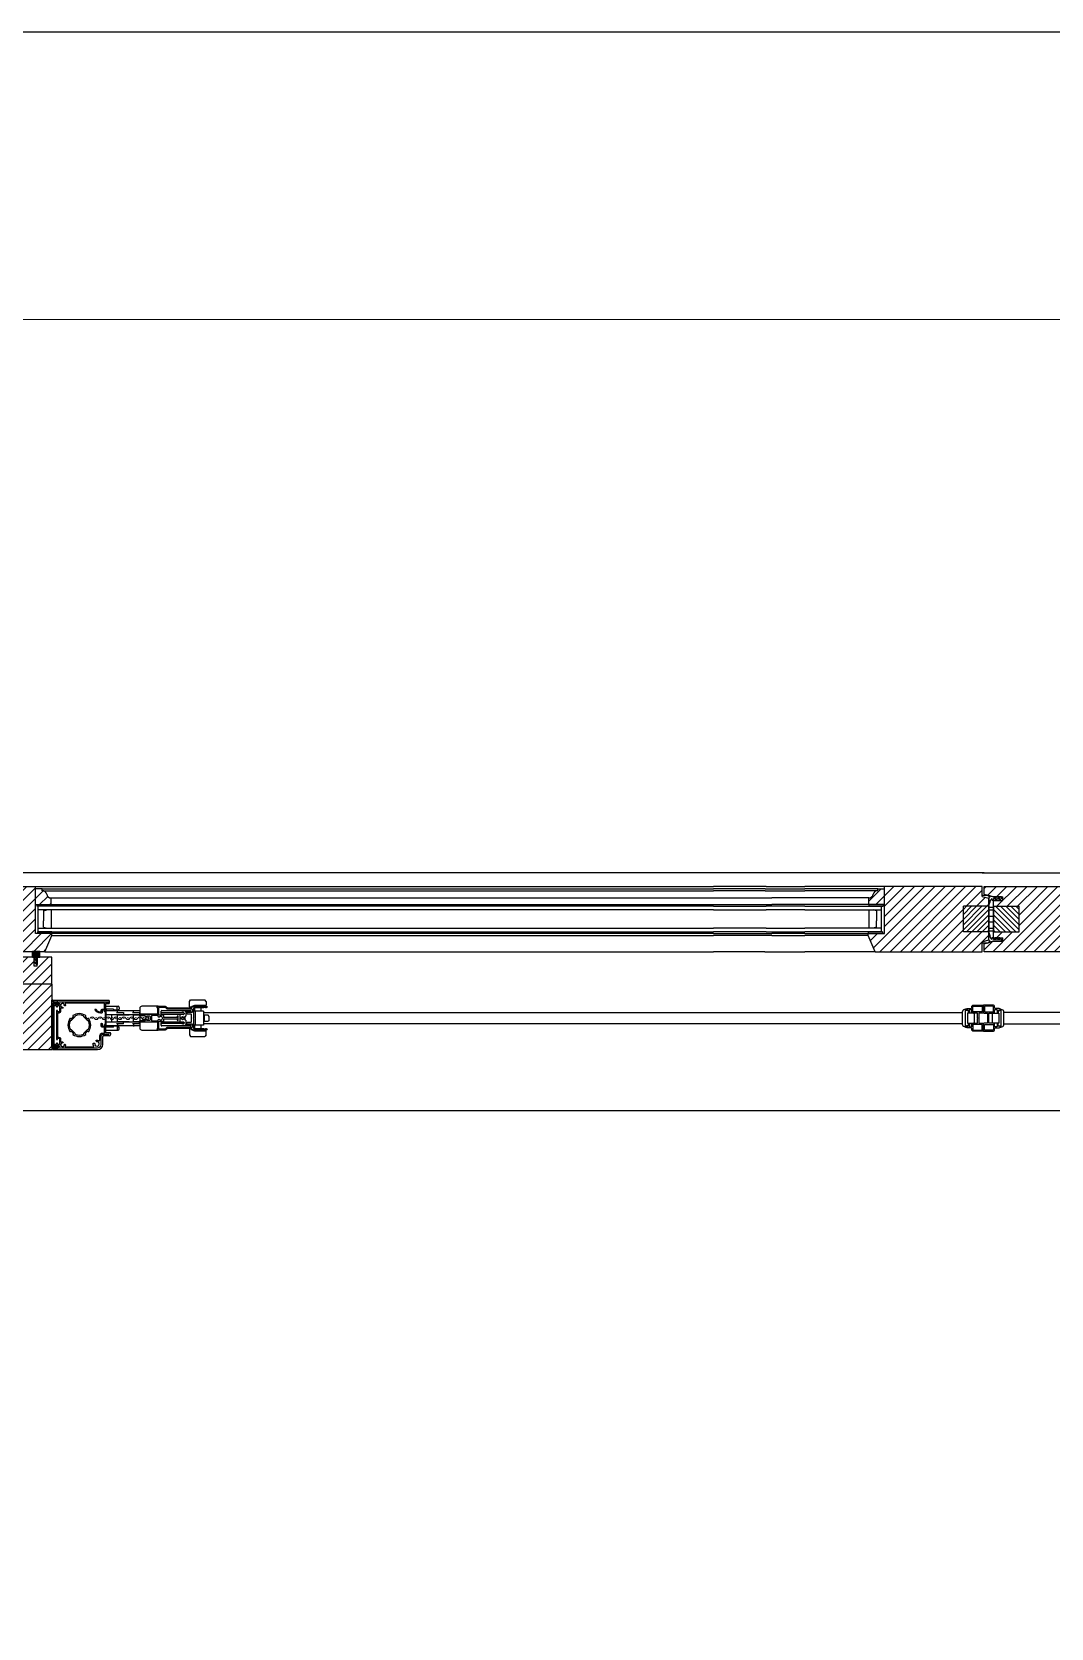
# Model space of a CAD drawing. Header units: inches. Extents: x 1985 to 11287, y 379 to 3234.
# Drawn here: x 8263.4 to 8298.6, y 1898.3 to 1953.3 of the extents above; entities that cross this region are included whole.
import ezdxf

# ---------------------------------------------------------------- set-up
doc = ezdxf.new("R2010")
doc.units = ezdxf.units.IN
doc.header["$MEASUREMENT"] = 0
doc.layers.get('0').update_dxf_attribs({"linetype": 'CONTINUOUS'})
for name, color, linetype in [('glass 99', 6, 'CONTINUOUS'), ('glazing tape 99', 7, 'CONTINUOUS'), ('hardware 99', 94, 'CONTINUOUS'), ('hatch 99', 1, 'CONTINUOUS'), ('screen 99', 4, 'CONTINUOUS'), ('separation 99', 3, 'CONTINUOUS'), ('weatherstripping 99', 5, 'CONTINUOUS'), ('wood detail 99', 7, 'CONTINUOUS')]:
    doc.layers.add(name, color=color, linetype=linetype)

# ---------------------------------------------------------------- blocks, each defined once
blk = doc.blocks.new('_Screen01')
for centre in [(5.2, 0.5), (1.7, -0.5)]:
    blk.add_circle(centre, 0.1)
for centre, start, end in [((1.7, -1), 30, 150), ((5.2, 1), 210, 330)]:
    blk.add_arc(centre, 2, start, end)

msp = doc.modelspace()

# ---------------------------------------------------------------- hatches: boundary and pattern name
at = {"layer": 'glazing tape 99'}
h = msp.add_hatch(color=7, dxfattribs=at)
h.paths.add_polyline_path([(8263.601778, 1923.198231), (8264.101778, 1923.198231), (8264.101778, 1923.135731), (8263.601778, 1923.135731)])
h.paths.add_polyline_path([(8263.625278, 1922.260731), (8264.125278, 1922.260731), (8264.125278, 1922.198231), (8263.625278, 1922.198231)])
h = msp.add_hatch(color=7, dxfattribs=at)
h.paths.add_polyline_path([(8292.273776, 1923.198231), (8292.773776, 1923.198231), (8292.773776, 1923.135731), (8292.273776, 1923.135731)])
h.paths.add_polyline_path([(8292.250276, 1922.260731), (8292.750276, 1922.260731), (8292.750276, 1922.198231), (8292.250276, 1922.198231)])
at = {"layer": 'hardware 99'}
h = msp.add_hatch(dxfattribs=at)
h.set_pattern_fill('ANSI31', color=256, style=0)
h.set_pattern_definition([(45, (8615.4862, 627.41917), (-0.088388348, 0.088388348), [])])
h.paths.add_polyline_path([(8296.409776, 1923.135731), (8295.534776, 1923.135731), (8295.534776, 1922.260731), (8296.409776, 1922.260731)])
h = msp.add_hatch(dxfattribs=at)
h.set_pattern_fill('ANSI31', color=256, style=0)
h.set_pattern_definition([(135, (7977.50185, 627.41917), (0.088388348, 0.088388348), [])])
h.paths.add_polyline_path([(8296.578276, 1922.260731), (8297.453276, 1922.260731), (8297.453276, 1923.135731), (8296.578276, 1923.135731)])
at = {"layer": 'hatch 99'}
h = msp.add_hatch(dxfattribs=at)
h.set_pattern_fill('ANSI31', color=256, scale=2, style=0)
h.set_pattern_definition([(45, (8615.4862, 706.62214), (-0.176776695, 0.176776695), [])])
h.paths.add_polyline_path([(8264.101778, 1923.424731, -0.375199902), (8263.945528, 1923.549731, 0.350781059), (8263.8024, 1923.674731), (8263.789278, 1923.674731), (8263.789278, 1923.737231), (8263.562763, 1923.737231), (8263.562763, 1923.198231), (8264.101778, 1923.198231)], flags=17)
h.paths.add_polyline_path([(8263.562763, 1923.823231), (8260.125278, 1923.823231), (8260.125278, 1921.573231), (8263.884206, 1921.573231), (8264.125278, 1922.135731), (8264.125278, 1922.198231), (8263.562763, 1922.198231)])
h.paths.add_polyline_path([(8261.542068, 1921.175356), (8261.823392, 1921.175356), (8262.187778, 1921.385735), (8262.187778, 1921.573231), (8260.125278, 1921.573231), (8260.125278, 1920.635731), (8261.812771, 1920.635731), (8262.187778, 1920.852241), (8262.187778, 1920.902479), (8261.823392, 1921.112856), (8261.542068, 1921.112856)])
h.paths.add_polyline_path([(8264.125278, 1921.385731), (8263.612925, 1921.385731), (8263.612925, 1921.072124), (8263.518925, 1921.072124), (8263.518925, 1921.385731), (8262.437771, 1921.385731), (8262.062778, 1921.169228), (8262.062778, 1921.118985), (8262.427158, 1920.90861), (8262.708488, 1920.90861), (8262.708488, 1920.84611), (8262.427158, 1920.84611), (8262.062778, 1920.635735), (8262.062778, 1920.448231), (8264.125278, 1920.448231)])
h.paths.add_polyline_path([(8264.125278, 1920.448231), (8260.687792, 1920.448231), (8260.687792, 1918.823231), (8260.125278, 1918.823231), (8260.125278, 1918.760731), (8260.366349, 1918.198231), (8264.125278, 1918.198231)])
h.paths.add_polyline_path([(8260.687792, 1920.362231), (8260.457978, 1920.362231), (8260.457978, 1920.299731), (8260.445715, 1920.299731, 0.35125577), (8260.305507, 1920.177543, -0.380557848), (8260.148778, 1920.049731), (8260.148778, 1919.823231), (8260.687792, 1919.823231)], flags=17)
h = msp.add_hatch(dxfattribs=at)
h.set_pattern_fill('ANSI31', color=256, scale=2, style=0)
h.set_pattern_definition([(45, (8615.4862, 668.61487), (-0.176776695, 0.176776695), [])])
h.paths.add_polyline_path([(8292.812791, 1923.737231), (8292.582976, 1923.737231), (8292.582976, 1923.674731), (8292.570713, 1923.674731, 0.35125577), (8292.430505, 1923.552543, -0.380557848), (8292.273776, 1923.424731), (8292.273776, 1923.198231), (8292.812791, 1923.198231)], flags=17)
h.paths.add_polyline_path([(8295.534776, 1923.135731), (8296.409776, 1923.135731), (8296.409776, 1923.416973), (8296.187776, 1923.479483), (8296.187776, 1923.823231), (8292.812791, 1923.823231), (8292.812791, 1922.198231), (8292.250276, 1922.198231), (8292.250276, 1922.135731), (8292.491348, 1921.573231), (8296.187776, 1921.573231), (8296.187776, 1921.916978), (8296.409776, 1921.979488), (8296.409776, 1922.260731), (8295.534776, 1922.260731)])
h.paths.add_polyline_path([(8299.625262, 1923.823231), (8296.250276, 1923.823231), (8296.250276, 1923.557606), (8296.578276, 1923.466731), (8296.84843, 1923.466731), (8296.890776, 1923.466731), (8296.890776, 1923.341731), (8296.578276, 1923.341731), (8296.578276, 1923.135731), (8297.453276, 1923.135731), (8297.453276, 1922.260731), (8296.578276, 1922.260731), (8296.578276, 1922.054731), (8296.890776, 1922.054731), (8296.890776, 1921.929731), (8296.578276, 1921.929731), (8296.250276, 1921.838856), (8296.250276, 1921.573231), (8299.946705, 1921.573231), (8300.187776, 1922.135731), (8300.187776, 1922.198231), (8299.625262, 1922.198231)])
h.paths.add_polyline_path([(8300.007547, 1923.552543, 0.35125577), (8299.867339, 1923.674731), (8299.855076, 1923.674731), (8299.855076, 1923.737231), (8299.625262, 1923.737231), (8299.625262, 1923.198231), (8300.164276, 1923.198231), (8300.164276, 1923.424731, -0.380557848)], flags=17)
at = {"layer": 'weatherstripping 99'}
h = msp.add_hatch(dxfattribs=at)
h.set_pattern_fill('ANSI36', color=256, scale=0.125, angle=315, style=0)
h.set_pattern_definition([(90, (9853.678377, 2109.208033), (-0.015625, 0.02734375), [0.0390625, -0.0078125, 0, -0.0078125])])
h.paths.add_polyline_path([(8263.456425, 1921.570064), (8263.456425, 1921.415624), (8263.706425, 1921.415624), (8263.706425, 1921.583166)])
msp.add_hatch(color=256, dxfattribs=at).paths.add_polyline_path([(8263.456425, 1921.415624), (8263.456425, 1921.384651), (8263.551946, 1921.384632), (8263.581673, 1921.351042), (8263.581673, 1921.291249), (8263.519425, 1921.334785), (8263.519425, 1921.306488), (8263.581673, 1921.262952), (8263.581673, 1921.184063), (8263.519425, 1921.227599), (8263.519425, 1921.199302), (8263.598173, 1921.132778), (8263.612925, 1921.132778), (8263.612925, 1921.38462), (8263.706425, 1921.384602), (8263.706425, 1921.415624)])

# ---------------------------------------------------------------- linework, layer by layer
at = {"layer": 'glass 99', "color": 6}
for p, q in [((8286.921172, 1923.135731), (8263.601778, 1923.135731)), ((8263.656463, 1922.260731), (8263.656463, 1923.135731)), ((8286.921172, 1923.010731), (8263.656463, 1923.010731)), ((8263.839772, 1922.980739), (8263.947554, 1923.010731)), ((8263.839772, 1922.980739), (8263.839772, 1922.635731)), ((8263.839772, 1922.415722), (8263.839772, 1922.635731)), ((8264.104152, 1923.010731), (8264.104152, 1922.385731)), ((8286.921172, 1923.135731), (8288.735408, 1923.135731)), ((8286.921172, 1923.010731), (8288.735408, 1923.010731)), ((8290.067502, 1923.135731), (8288.735408, 1923.135731)), ((8290.067502, 1923.010731), (8288.735408, 1923.010731)), ((8290.067502, 1923.135731), (8292.773776, 1923.135731)), ((8290.067502, 1923.010731), (8292.719091, 1923.010731)), ((8292.273776, 1923.010731), (8292.273776, 1922.385731)), ((8292.538157, 1922.980739), (8292.430374, 1923.010731)), ((8292.538157, 1922.980739), (8292.538157, 1922.635731)), ((8292.538157, 1922.415722), (8292.538157, 1922.635731)), ((8292.719091, 1922.260731), (8292.719091, 1923.135731)), ((8263.625278, 1922.260731), (8286.921172, 1922.260731)), ((8263.656463, 1922.385731), (8286.921172, 1922.385731)), ((8263.839772, 1922.415722), (8263.947554, 1922.385731)), ((8288.735408, 1922.385731), (8286.921172, 1922.385731)), ((8288.735408, 1922.260731), (8286.921172, 1922.260731)), ((8288.735408, 1922.385731), (8290.067502, 1922.385731)), ((8288.735408, 1922.260731), (8290.067502, 1922.260731)), ((8292.719091, 1922.385731), (8290.067502, 1922.385731)), ((8292.750276, 1922.260731), (8290.067502, 1922.260731)), ((8292.538157, 1922.415722), (8292.430374, 1922.385731))]:
    msp.add_line(p, q, dxfattribs=at)
at = {"layer": 'glazing tape 99', "color": 7}
for p, q in [((8263.601778, 1923.198231), (8263.601778, 1923.135731)), ((8264.101778, 1923.198231), (8264.101778, 1923.135731)), ((8292.273776, 1923.198231), (8292.273776, 1923.135731)), ((8292.773776, 1923.198231), (8292.773776, 1923.135731))]:
    msp.add_line(p, q, dxfattribs=at)
at = {"layer": 'glazing tape 99'}
for p, q in [((8264.101778, 1923.135731), (8263.601778, 1923.135731)), ((8292.773776, 1923.135731), (8292.273776, 1923.135731)), ((8263.625278, 1922.260731), (8263.625278, 1922.198231)), ((8264.125278, 1922.260731), (8263.625278, 1922.260731)), ((8264.125278, 1922.260731), (8264.125278, 1922.198231)), ((8292.250276, 1922.260731), (8292.750276, 1922.260731)), ((8292.250276, 1922.260731), (8292.250276, 1922.198231)), ((8292.750276, 1922.260731), (8292.750276, 1922.198231))]:
    msp.add_line(p, q, dxfattribs=at)
at = {"layer": 'hardware 99'}
for p, q in [((8296.187776, 1923.523231), (8296.374348, 1923.523231)), ((8296.409776, 1923.135731), (8296.409776, 1922.260731)), ((8296.409776, 1923.103231), (8296.578276, 1923.103231)), ((8296.409776, 1923.013231), (8296.578276, 1923.013231)), ((8296.409776, 1922.798231), (8296.578276, 1922.798231)), ((8296.409776, 1922.598231), (8296.578276, 1922.598231)), ((8296.578276, 1923.135731), (8296.578276, 1922.260731)), ((8296.409776, 1922.383231), (8296.578276, 1922.383231)), ((8296.409776, 1922.293231), (8296.578276, 1922.293231)), ((8296.187776, 1921.873231), (8296.374348, 1921.873231))]:
    msp.add_line(p, q, dxfattribs=at)
at = {"layer": 'screen 99'}
for p, q in [((8264.202302, 1919.851846), (8264.293159, 1919.843897)), ((8266.085904, 1919.891141), (8264.204018, 1919.891141)), ((8264.34575, 1919.843897), (8264.293159, 1919.843897)), ((8264.34575, 1919.843897), (8264.34575, 1919.76122)), ((8266.105589, 1919.804527), (8266.105589, 1919.871456)), ((8268.866346, 1919.851771), (8268.905716, 1919.910826)), ((8268.866346, 1919.666732), (8268.866346, 1919.851771)), ((8268.905716, 1919.910826), (8269.397841, 1919.910826)), ((8269.437211, 1919.851771), (8269.397841, 1919.910826)), ((8269.437211, 1919.851771), (8269.437211, 1919.725787)), ((8264.192207, 1919.741535), (8264.192207, 1918.347837)), ((8264.34575, 1919.76122), (8264.211892, 1919.76122)), ((8265.959311, 1919.497441), (8265.936298, 1919.497441)), ((8265.975668, 1919.784842), (8265.975668, 1918.77697)), ((8266.085904, 1919.784842), (8265.975668, 1919.784842)), ((8265.975668, 1918.788781), (8265.975668, 1919.773031)), ((8265.975668, 1919.690354), (8266.408738, 1919.690354)), ((8266.251258, 1919.591929), (8265.975668, 1919.591929)), ((8265.995353, 1919.032875), (8265.995353, 1919.528937)), ((8266.015038, 1919.548622), (8266.369368, 1919.548622)), ((8266.015038, 1919.40689), (8267.149814, 1919.40689)), ((8266.192203, 1919.154922), (8266.192203, 1919.40689)), ((8266.251258, 1919.591929), (8266.251258, 1919.560433)), ((8266.389053, 1919.560433), (8266.251258, 1919.560433)), ((8266.302439, 1919.548622), (8266.302439, 1919.560433)), ((8266.58984, 1919.469882), (8266.349683, 1919.469882)), ((8266.361494, 1919.560433), (8266.361494, 1919.548622)), ((8266.369368, 1919.560433), (8266.369368, 1919.690354)), ((8266.389053, 1919.560433), (8266.448108, 1919.591929)), ((8266.389053, 1919.469882), (8266.389053, 1919.528937)), ((8266.389053, 1919.154922), (8266.389053, 1919.40689)), ((8266.389053, 1919.395079), (8266.790627, 1919.395079)), ((8266.408738, 1919.544685), (8266.920548, 1919.544685)), ((8266.448108, 1919.650984), (8266.448108, 1919.591929)), ((8266.58984, 1919.477756), (8266.58984, 1919.426575)), ((8266.790627, 1919.40689), (8266.790627, 1919.395079)), ((8267.14102, 1919.469882), (8266.900863, 1919.469882)), ((8266.940233, 1919.469882), (8266.940233, 1919.525)), ((8266.940233, 1919.154922), (8266.940233, 1919.40689)), ((8266.940233, 1919.395079), (8267.149814, 1919.395079)), ((8266.959918, 1919.544685), (8267.149814, 1919.544685)), ((8267.14102, 1919.477756), (8267.14102, 1919.426575)), ((8267.149814, 1919.615551), (8267.149814, 1918.946261)), ((8267.752175, 1919.422638), (8267.169499, 1919.422638)), ((8267.787608, 1919.694291), (8267.228554, 1919.694291)), ((8267.752175, 1919.634087), (8267.752175, 1919.674606)), ((8267.77186, 1919.607677), (8267.77186, 1919.442323)), ((8267.88997, 1919.426575), (8267.88997, 1919.525)), ((8267.909655, 1919.544685), (8268.893905, 1919.544685)), ((8268.657685, 1919.469882), (8267.909655, 1919.469882)), ((8268.657685, 1919.40689), (8267.909655, 1919.40689)), ((8268.539575, 1919.154922), (8268.539575, 1919.40689)), ((8268.67737, 1919.450197), (8268.67737, 1919.426575)), ((8268.736425, 1919.497441), (8268.716459, 1919.517126)), ((8268.720677, 1919.347835), (8268.736425, 1919.347835)), ((8268.720677, 1919.213977), (8268.720677, 1919.347835)), ((8268.893905, 1919.497441), (8268.736425, 1919.497441)), ((8268.736425, 1919.497441), (8268.736425, 1919.347835)), ((8268.920484, 1919.654921), (8268.878157, 1919.654921)), ((8268.91359, 1919.525), (8268.91359, 1919.517126)), ((8269.34666, 1919.517126), (8269.000204, 1919.517126)), ((8269.4254, 1919.713976), (8269.039574, 1919.713976)), ((8269.043511, 1919.713976), (8269.043511, 1919.694291)), ((8269.043511, 1919.639173), (8269.043511, 1919.517126)), ((8269.059259, 1919.517126), (8269.059259, 1919.044686)), ((8269.260046, 1919.713976), (8269.260046, 1919.694291)), ((8269.260046, 1919.639173), (8269.260046, 1919.517126)), ((8269.34666, 1919.517126), (8269.34666, 1919.044686)), ((8269.370282, 1919.379331), (8269.370282, 1919.182481)), ((8269.547447, 1919.339961), (8269.508077, 1919.379331)), ((8295.506429, 1919.051915), (8295.506429, 1919.509897)), ((8295.607737, 1919.594759), (8295.540527, 1919.563419)), ((8295.604854, 1918.985631), (8295.604854, 1919.576181)), ((8295.624539, 1919.568307), (8295.624539, 1919.584055)), ((8295.707216, 1919.548622), (8295.644224, 1919.548622)), ((8295.683594, 1919.450197), (8295.683594, 1919.111615)), ((8295.884381, 1919.450197), (8295.683594, 1919.450197)), ((8295.707216, 1919.548622), (8295.707216, 1919.450197)), ((8295.904066, 1919.430512), (8295.904066, 1919.1313)), ((8296.533986, 1919.430512), (8296.533986, 1919.1313)), ((8296.553671, 1919.450197), (8296.754458, 1919.450197)), ((8296.730836, 1919.548622), (8296.793828, 1919.548622)), ((8296.730836, 1919.548622), (8296.730836, 1919.450197)), ((8296.754458, 1919.450197), (8296.754458, 1919.111615)), ((8296.813513, 1919.568307), (8296.813513, 1919.584055)), ((8296.830316, 1919.594759), (8296.897526, 1919.563419)), ((8296.833198, 1918.985631), (8296.833198, 1919.576181)), ((8296.931623, 1919.051915), (8296.931623, 1919.509897)), ((8265.959311, 1919.064371), (8265.936298, 1919.064371)), ((8266.251258, 1918.969883), (8265.975668, 1918.969883)), ((8265.975668, 1918.871458), (8266.408738, 1918.871458)), ((8266.133148, 1918.77697), (8265.975668, 1918.77697)), ((8266.015038, 1919.154922), (8267.149814, 1919.154922)), ((8266.369368, 1919.01319), (8266.015038, 1919.01319)), ((8266.152833, 1918.729726), (8266.152833, 1918.757285)), ((8266.389053, 1919.001379), (8266.251258, 1919.001379)), ((8266.251258, 1918.969883), (8266.251258, 1919.001379)), ((8266.302439, 1919.001379), (8266.302439, 1919.01319)), ((8266.349683, 1919.09193), (8266.58984, 1919.09193)), ((8266.361494, 1919.01319), (8266.361494, 1919.001379)), ((8266.369368, 1919.001379), (8266.369368, 1918.871458)), ((8266.389053, 1919.166733), (8266.790627, 1919.166733)), ((8266.389053, 1919.09193), (8266.389053, 1919.032875)), ((8266.389053, 1919.001379), (8266.448108, 1918.969883)), ((8266.920548, 1919.017127), (8266.408738, 1919.017127)), ((8266.448108, 1918.910828), (8266.448108, 1918.969883)), ((8266.58984, 1919.084056), (8266.58984, 1919.135237)), ((8266.790627, 1919.166733), (8266.790627, 1919.154922)), ((8266.900863, 1919.09193), (8267.14102, 1919.09193)), ((8266.940233, 1919.166733), (8267.149814, 1919.166733)), ((8266.940233, 1919.09193), (8266.940233, 1919.036812)), ((8267.149814, 1919.017127), (8266.959918, 1919.017127)), ((8267.14102, 1919.084056), (8267.14102, 1919.135237)), ((8267.752175, 1919.139174), (8267.169499, 1919.139174)), ((8267.228554, 1918.867521), (8267.787608, 1918.867521)), ((8267.752175, 1918.927725), (8267.752175, 1918.887206)), ((8267.77186, 1918.954135), (8267.77186, 1919.119489)), ((8267.88997, 1919.036812), (8267.88997, 1919.135237)), ((8267.909655, 1919.154922), (8268.657685, 1919.154922)), ((8268.657685, 1919.09193), (8267.909655, 1919.09193)), ((8268.893905, 1919.017127), (8267.909655, 1919.017127)), ((8268.67737, 1919.135237), (8268.67737, 1919.111615)), ((8268.736425, 1919.064371), (8268.716459, 1919.044686)), ((8268.736425, 1919.213977), (8268.720677, 1919.213977)), ((8268.736425, 1919.213977), (8268.736425, 1919.064371)), ((8268.736425, 1919.064371), (8268.893905, 1919.064371)), ((8268.866346, 1918.89508), (8268.866346, 1918.710041)), ((8268.920484, 1918.906891), (8268.878157, 1918.906891)), ((8268.91359, 1919.044686), (8268.91359, 1919.036812)), ((8269.34666, 1919.044686), (8269.000204, 1919.044686)), ((8269.039574, 1918.847836), (8269.4254, 1918.847836)), ((8269.043511, 1919.044686), (8269.043511, 1918.922639)), ((8269.043511, 1918.867521), (8269.043511, 1918.847836)), ((8269.260046, 1919.044686), (8269.260046, 1918.922639)), ((8269.260046, 1918.867521), (8269.260046, 1918.847836)), ((8269.437211, 1918.710041), (8269.437211, 1918.836025)), ((8269.547447, 1919.221851), (8269.508077, 1919.182481)), ((8295.607737, 1918.967052), (8295.540527, 1918.998393)), ((8295.624539, 1918.993505), (8295.624539, 1918.977757)), ((8295.707216, 1919.01319), (8295.644224, 1919.01319)), ((8295.683594, 1919.111615), (8295.884381, 1919.111615)), ((8295.707216, 1919.01319), (8295.707216, 1919.111615)), ((8296.754458, 1919.111615), (8296.553671, 1919.111615)), ((8296.730836, 1919.01319), (8296.730836, 1919.111615)), ((8296.730836, 1919.01319), (8296.793828, 1919.01319)), ((8296.813513, 1918.993505), (8296.813513, 1918.977757)), ((8296.830316, 1918.967052), (8296.897526, 1918.998393)), ((8264.162932, 1918.237526), (8264.253789, 1918.245475)), ((8264.164648, 1918.198231), (8265.700078, 1918.198231)), ((8264.34575, 1918.328152), (8264.211892, 1918.328152)), ((8264.253789, 1918.245475), (8264.34575, 1918.245475)), ((8264.34575, 1918.328152), (8264.34575, 1918.245475)), ((8265.877243, 1918.375396), (8265.877243, 1918.650986)), ((8266.093778, 1918.670671), (8265.896928, 1918.670671)), ((8268.866346, 1918.710041), (8268.905716, 1918.650986)), ((8268.905716, 1918.650986), (8269.397841, 1918.650986)), ((8269.437211, 1918.710041), (8269.397841, 1918.650986))]:
    msp.add_line(p, q, dxfattribs=at)
for points in [[(8264.152837, 1918.257286, -0.414213562), (8264.125278, 1918.284845), (8264.125278, 1919.899015, -0.414213562), (8264.137089, 1919.910826), (8264.152837, 1919.910826, -0.414213562), (8264.164648, 1919.899015), (8264.164648, 1919.843897, 0.414213562), (8264.176459, 1919.832086), (8264.302443, 1919.832086, -0.855700792), (8264.308456, 1919.793657), (8264.257604, 1919.777344, -0.50834698), (8264.247325, 1919.784842), (8264.247325, 1919.788779, 0.414213562), (8264.239451, 1919.796653), (8264.184333, 1919.796653, 0.414213562), (8264.172522, 1919.784842), (8264.172522, 1919.298764, -0.131652498), (8264.171467, 1919.294827), (8264.165703, 1919.284843, 0.267949192), (8264.165703, 1919.276969), (8264.171467, 1919.266985, -0.131652498), (8264.172522, 1919.263048), (8264.172522, 1919.062544, -0.131652498), (8264.171467, 1919.058607), (8264.165703, 1919.048623, 0.267949192), (8264.165703, 1919.040749), (8264.171467, 1919.030765, -0.131652498), (8264.172522, 1919.026828), (8264.172522, 1918.30453, 0.414213562), (8264.184333, 1918.292719), (8264.239451, 1918.292719, 0.414213562), (8264.247325, 1918.300593), (8264.247325, 1918.30453, -0.50834698), (8264.257604, 1918.312027), (8264.308456, 1918.295715, -0.855700792), (8264.302443, 1918.257286)], [(8264.848265, 1918.719473, 0.308651193), (8265.292051, 1918.719473, 0.470000501), (8265.293746, 1918.737581), (8265.285908, 1918.745419, -0.414213562), (8265.285908, 1918.762122), (8265.352721, 1918.828935, -0.414213562), (8265.369425, 1918.828935), (8265.377262, 1918.821098, 0.470000501), (8265.39537, 1918.822793, 0.308651193), (8265.39537, 1919.266579, 0.470000501), (8265.377262, 1919.268274), (8265.369425, 1919.260436, -0.414213562), (8265.352721, 1919.260436), (8265.285908, 1919.32725, -0.414213562), (8265.285908, 1919.343953), (8265.293746, 1919.35179, 0.470000501), (8265.292051, 1919.369898, 0.308651193), (8264.848265, 1919.369898, 0.470000501), (8264.84657, 1919.35179), (8264.854407, 1919.343953, -0.414213562), (8264.854407, 1919.32725), (8264.787594, 1919.260436, -0.414213562), (8264.770891, 1919.260436), (8264.763053, 1919.268274, 0.470000501), (8264.744945, 1919.266579, 0.308651193), (8264.744945, 1918.822793, 0.470000501), (8264.763053, 1918.821098), (8264.770891, 1918.828935, -0.414213562), (8264.787594, 1918.828935), (8264.854407, 1918.762122, -0.414213562), (8264.854407, 1918.745419), (8264.84657, 1918.737581, 0.470000501)], [(8265.22584, 1918.735178, 0.511162443), (8265.227869, 1918.74778), (8265.221879, 1918.75377, -0.414213562), (8265.221879, 1918.764906), (8265.349938, 1918.892964, -0.414213562), (8265.361073, 1918.892964), (8265.367063, 1918.886974, 0.511162443), (8265.379665, 1918.889004, 0.23733328), (8265.379665, 1919.200368, 0.511162443), (8265.367063, 1919.202397), (8265.361073, 1919.196407, -0.414213562), (8265.349938, 1919.196407), (8265.221879, 1919.324466, -0.414213562), (8265.221879, 1919.335601), (8265.227869, 1919.341591, 0.511162443), (8265.22584, 1919.354193, 0.23733328), (8264.914476, 1919.354193, 0.511162443), (8264.912446, 1919.341591), (8264.918436, 1919.335601, -0.414213562), (8264.918436, 1919.324466), (8264.790378, 1919.196407, -0.414213562), (8264.779242, 1919.196407), (8264.773252, 1919.202397, 0.511162443), (8264.76065, 1919.200368, 0.23733328), (8264.76065, 1918.889004, 0.511162443), (8264.773252, 1918.886974), (8264.779242, 1918.892964, -0.414213562), (8264.790378, 1918.892964), (8264.918436, 1918.764906, -0.414213562), (8264.918436, 1918.75377), (8264.912446, 1918.74778, 0.511162443), (8264.914476, 1918.735178, 0.23733328)], [(8267.504144, 1919.213977, 0.414213562), (8267.523829, 1919.233662), (8267.523829, 1919.32815, 0.414213562), (8267.504144, 1919.347835), (8267.396268, 1919.347835, 0.323907171), (8267.385048, 1919.339715, -0.852497554), (8267.346664, 1919.345866), (8267.346664, 1919.351772, 0.414213562), (8267.334853, 1919.363583), (8267.161625, 1919.363583, -0.414213562), (8267.149814, 1919.375394), (8267.149814, 1919.387205, -0.414213562), (8267.177373, 1919.414764), (8267.760049, 1919.414764, 0.414213562), (8267.779734, 1919.434449), (8267.779734, 1919.615881, 0.365977382), (8267.769892, 1919.627527, -0.365977382), (8267.760049, 1919.639173), (8267.760049, 1919.666732, -0.414213562), (8267.787608, 1919.694291), (8267.996269, 1919.694291, -0.245392684), (8268.093196, 1919.643672, 0.245392684), (8268.109351, 1919.635236), (8268.926492, 1919.635236, 0.245392684), (8268.942647, 1919.643672, -0.245392684), (8269.039574, 1919.694291), (8269.445085, 1919.694291, -1), (8269.445085, 1919.639173), (8269.4254, 1919.639173, -0.414213562), (8269.417526, 1919.647047), (8269.417526, 1919.654921, 0.414213562), (8269.409652, 1919.662795), (8269.374219, 1919.662795, 0.414213562), (8269.366345, 1919.654921), (8269.366345, 1919.647047, -0.414213562), (8269.358471, 1919.639173), (8269.012015, 1919.639173, 0.414213562), (8269.000204, 1919.627362), (8269.000204, 1919.298764, -0.131652498), (8268.999149, 1919.294827), (8268.993385, 1919.284843, 0.267949192), (8268.993385, 1919.276969), (8268.999149, 1919.266985, -0.131652498), (8269.000204, 1919.263048), (8269.000204, 1918.93445, 0.414213562), (8269.012015, 1918.922639), (8269.358471, 1918.922639, -0.414213562), (8269.366345, 1918.914765), (8269.366345, 1918.906891, 0.414213562), (8269.374219, 1918.899017), (8269.409652, 1918.899017, 0.414213562), (8269.417526, 1918.906891), (8269.417526, 1918.914765, -0.414213562), (8269.4254, 1918.922639), (8269.445085, 1918.922639, -1), (8269.445085, 1918.867521), (8269.039574, 1918.867521, -0.245392684), (8268.942647, 1918.918139, 0.245392684), (8268.926492, 1918.926576), (8268.109351, 1918.926576, 0.245392684), (8268.093196, 1918.918139, -0.245392684), (8267.996269, 1918.867521), (8267.787608, 1918.867521, -0.414213562), (8267.760049, 1918.89508), (8267.760049, 1918.922639, -0.365977382), (8267.769892, 1918.934285, 0.365977382), (8267.779734, 1918.94593), (8267.779734, 1919.127363, 0.414213562), (8267.760049, 1919.147048), (8267.177373, 1919.147048, -0.414213562), (8267.149814, 1919.174607), (8267.149814, 1919.186418, -0.414213562), (8267.161625, 1919.198229), (8267.334853, 1919.198229, 0.414213562), (8267.346664, 1919.21004), (8267.346664, 1919.215945, -0.852497554), (8267.385048, 1919.222097, 0.323907171), (8267.396268, 1919.213977)], [(8267.859099, 1919.220866, -0.125502335), (8267.832674, 1919.237327, 0.345430296), (8267.808618, 1919.240756), (8267.78564, 1919.22749, 0.267949192), (8267.779734, 1919.217261), (8267.779734, 1919.194292, -0.414213562), (8267.767923, 1919.182481), (8267.57501, 1919.182481, -0.414213562), (8267.563199, 1919.194292), (8267.563199, 1919.36752, -0.414213562), (8267.57501, 1919.379331), (8267.767923, 1919.379331, -0.414213562), (8267.779734, 1919.36752), (8267.779734, 1919.344551, 0.267949192), (8267.78564, 1919.334322), (8267.808989, 1919.320841, 0.34688676), (8267.832448, 1919.324247, -0.126823654), (8267.859099, 1919.340945, -0.774596669), (8267.897219, 1919.340945, -0.731722677), (8267.897219, 1919.220866, -0.774596669)], [(8267.815167, 1919.647047, -0.414213562), (8267.826978, 1919.658858), (8267.996269, 1919.658858, -0.245392684), (8268.064118, 1919.623425, 0.245392684), (8268.109351, 1919.599803), (8268.949023, 1919.599803, -0.414213562), (8268.960834, 1919.587992), (8268.960834, 1919.487598, -0.414213562), (8268.949023, 1919.475787), (8268.799417, 1919.475787, 0.414213562), (8268.779732, 1919.456102), (8268.779732, 1919.448228, 0.414213562), (8268.799417, 1919.428543), (8268.909653, 1919.428543, -0.414213562), (8268.921464, 1919.416732), (8268.921464, 1919.145079, -0.414213562), (8268.909653, 1919.133268), (8268.799417, 1919.133268, 0.414213562), (8268.779732, 1919.113583), (8268.779732, 1919.105709, 0.414213562), (8268.799417, 1919.086024), (8268.949023, 1919.086024, -0.414213562), (8268.960834, 1919.074213), (8268.960834, 1918.97382, -0.414213562), (8268.949023, 1918.962009), (8268.109351, 1918.962009, 0.245392684), (8268.064118, 1918.938387, -0.245392684), (8267.996269, 1918.902954), (8267.826978, 1918.902954, -0.414213562), (8267.815167, 1918.914765), (8267.815167, 1919.162796, -0.414213562), (8267.826978, 1919.174607), (8267.956899, 1919.174607, 0.414213562), (8267.976584, 1919.194292), (8267.976584, 1919.243504, -0.414213562), (8267.988395, 1919.255315), (8268.429339, 1919.255315, -0.414213562), (8268.44115, 1919.243504), (8268.44115, 1919.221851, 1), (8268.48052, 1919.221851), (8268.48052, 1919.339961, 1), (8268.44115, 1919.339961), (8268.44115, 1919.318307, -0.414213562), (8268.429339, 1919.306496), (8267.988395, 1919.306496, -0.414213562), (8267.976584, 1919.318307), (8267.976584, 1919.36752, 0.414213562), (8267.956899, 1919.387205), (8267.826978, 1919.387205, -0.414213562), (8267.815167, 1919.399016)], [(8295.892255, 1919.694291), (8296.167845, 1919.694291, -0.414213562), (8296.179656, 1919.68248), (8296.179656, 1919.509252, -0.414213562), (8296.167845, 1919.497441), (8295.876507, 1919.497441, -0.414213562), (8295.864696, 1919.509252), (8295.864696, 1919.666732, -0.414213562)], [(8296.545797, 1919.694291), (8296.270207, 1919.694291, 0.414213562), (8296.258396, 1919.68248), (8296.258396, 1919.509252, 0.414213562), (8296.270207, 1919.497441), (8296.561545, 1919.497441, 0.414213562), (8296.573356, 1919.509252), (8296.573356, 1919.666732, 0.414213562)], [(8295.892255, 1918.867521), (8296.167845, 1918.867521, 0.414213562), (8296.179656, 1918.879332), (8296.179656, 1919.05256, 0.414213562), (8296.167845, 1919.064371), (8295.876507, 1919.064371, 0.414213562), (8295.864696, 1919.05256), (8295.864696, 1918.89508, 0.414213562)], [(8296.545797, 1918.867521), (8296.270207, 1918.867521, -0.414213562), (8296.258396, 1918.879332), (8296.258396, 1919.05256, -0.414213562), (8296.270207, 1919.064371), (8296.561545, 1919.064371, -0.414213562), (8296.573356, 1919.05256), (8296.573356, 1918.89508, -0.414213562)]]:
    msp.add_lwpolyline(points, format="xyb", close=True, dxfattribs=at)
for points in [[(8265.959311, 1919.497441), (8265.974613, 1919.523945, 0.131652498), (8265.975668, 1919.527882), (8265.975668, 1919.773031, -0.414213562), (8265.987479, 1919.784842), (8266.074093, 1919.784842, 0.414213562), (8266.093778, 1919.804527), (8266.093778, 1919.812401, 0.414213562), (8266.074093, 1919.832086), (8264.373309, 1919.832086, 0.939220534), (8264.370848, 1919.79287, -0.377964473), (8264.381183, 1919.781152), (8264.381183, 1919.765157, -0.414213562), (8264.369372, 1919.753346), (8264.247325, 1919.753346, -0.414213562), (8264.239451, 1919.76122), (8264.239451, 1919.776968, 0.414213562), (8264.231577, 1919.784842), (8264.223703, 1919.784842, 0.414213562), (8264.184333, 1919.745472), (8264.184333, 1919.729724, 0.414213562), (8264.196144, 1919.717913), (8264.270947, 1919.717913, -0.414213562), (8264.282758, 1919.706102), (8264.282758, 1919.68248, 0.414213562), (8264.294569, 1919.670669), (8264.310317, 1919.670669, 0.414213562), (8264.322128, 1919.68248), (8264.322128, 1919.706102, -0.414213562), (8264.333939, 1919.717913), (8264.369372, 1919.717913, -0.414213562), (8264.381183, 1919.706102), (8264.381183, 1919.509252, -0.414213562), (8264.369372, 1919.497441), (8264.333939, 1919.497441, -0.414213562), (8264.322128, 1919.509252), (8264.322128, 1919.532874, 0.414213562), (8264.310317, 1919.544685), (8264.294569, 1919.544685, 0.414213562), (8264.282758, 1919.532874), (8264.282758, 1918.556498, 0.414213562), (8264.294569, 1918.544687), (8264.310317, 1918.544687, 0.414213562), (8264.322128, 1918.556498), (8264.322128, 1918.58012, -0.414213562), (8264.333939, 1918.591931), (8264.369372, 1918.591931, -0.414213562), (8264.381183, 1918.58012), (8264.381183, 1918.38327, -0.414213562), (8264.369372, 1918.371459), (8264.333939, 1918.371459, -0.414213562), (8264.322128, 1918.38327), (8264.322128, 1918.406892, 0.414213562), (8264.310317, 1918.418703), (8264.294569, 1918.418703, 0.414213562), (8264.282758, 1918.406892), (8264.282758, 1918.38327, -0.414213562), (8264.270947, 1918.371459), (8264.196144, 1918.371459, 0.414213562), (8264.184333, 1918.359648), (8264.184333, 1918.3439, 0.414213562), (8264.223703, 1918.30453), (8264.231577, 1918.30453, 0.414213562), (8264.239451, 1918.312404), (8264.239451, 1918.328152, -0.414213562), (8264.247325, 1918.336026), (8264.369372, 1918.336026, -0.414213562), (8264.381183, 1918.324215), (8264.381183, 1918.30822, -0.377964473), (8264.370848, 1918.296501, 0.939220534), (8264.373309, 1918.257286), (8265.700078, 1918.257286, 0.414213562), (8265.818188, 1918.375396), (8265.818188, 1918.670671, -0.414213562), (8265.877243, 1918.729726), (8266.074093, 1918.729726, 0.414213562), (8266.093778, 1918.749411), (8266.093778, 1918.757285, 0.414213562), (8266.074093, 1918.77697), (8265.987479, 1918.77697, -0.414213562), (8265.975668, 1918.788781), (8265.975668, 1919.03393, 0.131652498), (8265.974613, 1919.037867), (8265.959311, 1919.064371)], [(8265.936298, 1919.497441), (8265.936298, 1919.544685, 0.414213562), (8265.924487, 1919.556496), (8265.869369, 1919.556496, 0.414213562), (8265.857558, 1919.544685), (8265.857558, 1919.477756, -0.414213562), (8265.837873, 1919.458071), (8265.798503, 1919.458071, -0.267949192), (8265.610978, 1919.566338, -1), (8265.645073, 1919.586023, 0.267949192), (8265.798503, 1919.497441), (8265.806377, 1919.497441, 0.414213562), (8265.818188, 1919.509252), (8265.818188, 1919.556496, -0.414213562), (8265.857558, 1919.595866), (8265.924487, 1919.595866, 0.414213562), (8265.936298, 1919.607677), (8265.936298, 1919.780905, 0.414213562), (8265.924487, 1919.792716), (8264.602146, 1919.792716, 0.533909272), (8264.583945, 1919.765532, -0.104861434), (8264.591774, 1919.722961, -1), (8264.552418, 1919.724027, 2.509845705), (8264.489241, 1919.66085, -1), (8264.490308, 1919.621495, -0.104861434), (8264.447737, 1919.629323, 0.533909272), (8264.420553, 1919.611123), (8264.420553, 1919.509252, -0.414213562), (8264.369372, 1919.458071), (8264.333939, 1919.458071, 0.414213562), (8264.322128, 1919.44626), (8264.322128, 1918.643112, 0.414213562), (8264.333939, 1918.631301), (8264.369372, 1918.631301, -0.414213562)], [(8295.805641, 1919.576181), (8295.75446, 1919.576181, 0.414213562), (8295.742649, 1919.56437), (8295.742649, 1919.465945, -0.414213562), (8295.734775, 1919.458071), (8295.71509, 1919.458071, -0.414213562), (8295.707216, 1919.465945), (8295.707216, 1919.544685, 0.414213562), (8295.695405, 1919.556496), (8295.640287, 1919.556496, -0.414213562), (8295.628476, 1919.568307), (8295.628476, 1919.576181, -0.414213562), (8295.667846, 1919.615551), (8295.805641, 1919.615551, 0.414213562), (8295.825326, 1919.635236), (8295.825326, 1919.666732, -0.414213562), (8295.892255, 1919.733661), (8296.191467, 1919.733661, -0.414213562), (8296.219026, 1919.706102), (8296.219026, 1919.48563, -0.414213562), (8296.191467, 1919.458071), (8296.081231, 1919.458071, 0.414213562), (8296.06942, 1919.44626), (8296.06942, 1919.115552, 0.414213562), (8296.081231, 1919.103741), (8296.191467, 1919.103741, -0.414213562), (8296.219026, 1919.076182), (8296.219026, 1918.85571, -0.414213562), (8296.191467, 1918.828151), (8295.892255, 1918.828151, -0.414213562), (8295.825326, 1918.89508), (8295.825326, 1918.926576, 0.414213562), (8295.805641, 1918.946261), (8295.667846, 1918.946261, -0.414213562), (8295.628476, 1918.985631), (8295.628476, 1918.993505, -0.414213562), (8295.640287, 1919.005316), (8295.695405, 1919.005316, 0.414213562), (8295.707216, 1919.017127), (8295.707216, 1919.095867, -0.414213562), (8295.71509, 1919.103741), (8295.734775, 1919.103741, -0.414213562), (8295.742649, 1919.095867), (8295.742649, 1918.997442, 0.414213562), (8295.75446, 1918.985631), (8295.813515, 1918.985631, 0.414213562), (8295.825326, 1918.997442), (8295.825326, 1919.064371, -0.414213562), (8295.864696, 1919.103741), (8296.010365, 1919.103741, 0.414213562), (8296.022176, 1919.115552), (8296.022176, 1919.263048, -0.131652498), (8296.023231, 1919.266985), (8296.028995, 1919.276969, 0.267949192), (8296.028995, 1919.284843), (8296.023231, 1919.294827, -0.131652498), (8296.022176, 1919.298764), (8296.022176, 1919.44626, 0.414213562), (8296.010365, 1919.458071), (8295.864696, 1919.458071, -0.414213562), (8295.825326, 1919.497441), (8295.825326, 1919.56437, 0.414213562), (8295.813515, 1919.576181), (8295.75446, 1919.576181)], [(8296.632411, 1919.576181), (8296.683592, 1919.576181, -0.414213562), (8296.695403, 1919.56437), (8296.695403, 1919.465945, 0.414213562), (8296.703277, 1919.458071), (8296.722962, 1919.458071, 0.414213562), (8296.730836, 1919.465945), (8296.730836, 1919.544685, -0.414213562), (8296.742647, 1919.556496), (8296.797765, 1919.556496, 0.414213562), (8296.809576, 1919.568307), (8296.809576, 1919.576181, 0.414213562), (8296.770206, 1919.615551), (8296.632411, 1919.615551, -0.414213562), (8296.612726, 1919.635236), (8296.612726, 1919.666732, 0.414213562), (8296.545797, 1919.733661), (8296.246585, 1919.733661, 0.414213562), (8296.219026, 1919.706102), (8296.219026, 1919.48563, 0.414213562), (8296.246585, 1919.458071), (8296.356821, 1919.458071, -0.414213562), (8296.368632, 1919.44626), (8296.368632, 1919.115552, -0.414213562), (8296.356821, 1919.103741), (8296.246585, 1919.103741, 0.414213562), (8296.219026, 1919.076182), (8296.219026, 1918.85571, 0.414213562), (8296.246585, 1918.828151), (8296.545797, 1918.828151, 0.414213562), (8296.612726, 1918.89508), (8296.612726, 1918.926576, -0.414213562), (8296.632411, 1918.946261), (8296.770206, 1918.946261, 0.414213562), (8296.809576, 1918.985631), (8296.809576, 1918.993505, 0.414213562), (8296.797765, 1919.005316), (8296.742647, 1919.005316, -0.414213562), (8296.730836, 1919.017127), (8296.730836, 1919.095867, 0.414213562), (8296.722962, 1919.103741), (8296.703277, 1919.103741, 0.414213562), (8296.695403, 1919.095867), (8296.695403, 1918.997442, -0.414213562), (8296.683592, 1918.985631), (8296.624537, 1918.985631, -0.414213562), (8296.612726, 1918.997442), (8296.612726, 1919.064371, 0.414213562), (8296.573356, 1919.103741), (8296.427687, 1919.103741, -0.414213562), (8296.415876, 1919.115552), (8296.415876, 1919.263048, 0.131652498), (8296.414821, 1919.266985), (8296.409057, 1919.276969, -0.267949192), (8296.409057, 1919.284843), (8296.414821, 1919.294827, 0.131652498), (8296.415876, 1919.298764), (8296.415876, 1919.44626, -0.414213562), (8296.427687, 1919.458071), (8296.573356, 1919.458071, 0.414213562), (8296.612726, 1919.497441), (8296.612726, 1919.56437, -0.414213562), (8296.624537, 1919.576181), (8296.683592, 1919.576181)], [(8264.369372, 1918.631301, -0.414213562), (8264.420553, 1918.58012), (8264.420553, 1918.478249, 0.533909272), (8264.447737, 1918.460048, -0.104861434), (8264.490308, 1918.467877, -1), (8264.489241, 1918.428521, 2.509845705), (8264.552418, 1918.365344, -1), (8264.591774, 1918.366411, -0.104861434), (8264.583945, 1918.32384, 0.533909272), (8264.602146, 1918.296656), (8265.548577, 1918.296656, 0.582317023), (8265.565476, 1918.326436, -0.158043159), (8265.547059, 1918.406914, -0.465926262), (8265.571762, 1918.424188), (8265.591127, 1918.418999, -0.353997292), (8265.605691, 1918.398963, 0.121062731), (8265.612399, 1918.363899, -0.159587181), (8265.613786, 1918.351724, 0.538815906), (8265.637036, 1918.328474, -0.159587181), (8265.649211, 1918.327087, 0.695482376), (8265.748387, 1918.426262, -0.159587181), (8265.746999, 1918.438437, 0.538815906), (8265.723749, 1918.461687, -0.159587181), (8265.711574, 1918.463075, 0.121062731), (8265.67651, 1918.469783, -0.353997292), (8265.656474, 1918.484347), (8265.651285, 1918.503712, -0.465926262), (8265.668559, 1918.528415, -0.158043159), (8265.749038, 1918.509997, 0.582317023), (8265.778818, 1918.526897), (8265.778818, 1918.670671, -0.414213562), (8265.877243, 1918.769096), (8265.924487, 1918.769096, 0.414213562), (8265.936298, 1918.780907), (8265.936298, 1918.954135, 0.414213562), (8265.924487, 1918.965946), (8265.857558, 1918.965946, -0.414213562), (8265.818188, 1919.005316), (8265.818188, 1919.084056, -1), (8265.857558, 1919.084056), (8265.857558, 1919.017127, 0.414213562), (8265.869369, 1919.005316), (8265.924487, 1919.005316, 0.414213562), (8265.936298, 1919.017127), (8265.936298, 1919.064371, 0.414213562)]]:
    msp.add_lwpolyline(points, format="xyb", dxfattribs=at)
for points in [[(8269.34666, 1919.477756), (8295.506429, 1919.477756)], [(8269.508077, 1919.379331), (8269.34666, 1919.379331)], [(8269.547447, 1919.221851), (8269.547447, 1919.339961)], [(8323.091393, 1919.477756), (8296.931623, 1919.477756)], [(8269.34666, 1919.182481), (8269.508077, 1919.182481)], [(8295.506429, 1919.084056), (8269.34666, 1919.084056)], [(8296.931623, 1919.084056), (8323.091393, 1919.084056)]]:
    msp.add_lwpolyline(points, dxfattribs=at)
for centre, radius in [((8267.405719, 1919.280906), 0.049213), ((8268.630126, 1919.280906), 0.055118), ((8268.630126, 1919.280906), 0.03937)]:
    msp.add_circle(centre, radius, dxfattribs=at)
for centre, radius, start, end in [((8264.204018, 1919.871456), 0.019685, 90, 265), ((8266.085904, 1919.871456), 0.019685, 0, 90), ((8264.211892, 1919.741535), 0.019685, 90, 180), ((8266.015038, 1919.528937), 0.019685, 90, 180), ((8266.015038, 1919.426575), 0.019685, 180, 270), ((8266.085904, 1919.804527), 0.019685, 270, 0), ((8266.369368, 1919.528937), 0.019685, 0, 90), ((8266.408738, 1919.525), 0.019685, 90, 180), ((8266.408738, 1919.650984), 0.03937, 0, 90), ((8266.920548, 1919.525), 0.019685, 0, 90), ((8266.959918, 1919.525), 0.019685, 90, 180), ((8267.228554, 1919.615551), 0.07874, 90, 180), ((8267.169499, 1919.442323), 0.019685, 180, 270), ((8267.73249, 1919.674606), 0.019685, 0, 90), ((8267.744301, 1919.607677), 0.027559, 0, 73.3984505), ((8267.752175, 1919.442323), 0.019685, 270, 0), ((8267.909655, 1919.525), 0.019685, 90, 180), ((8267.909655, 1919.450197), 0.019685, 90, 180), ((8267.909655, 1919.426575), 0.019685, 180, 270), ((8268.638, 1919.623425), 0.098425, 233.1301024, 306.8698976), ((8268.657685, 1919.450197), 0.019685, 0, 90), ((8268.657685, 1919.426575), 0.019685, 270, 0), ((8268.878157, 1919.666732), 0.011811, 180, 270), ((8268.893905, 1919.525), 0.019685, 0, 90), ((8268.893905, 1919.517126), 0.019685, 270, 0), ((8268.920484, 1919.666732), 0.011811, 270, 322.7522191), ((8269.039574, 1919.576181), 0.137795, 90, 142.7522191), ((8269.4254, 1919.725787), 0.011811, 270, 0), ((8295.565484, 1919.509897), 0.059055, 115, 180), ((8295.612728, 1919.584055), 0.011811, 0, 115), ((8295.644224, 1919.568307), 0.019685, 180, 270), ((8295.884381, 1919.430512), 0.019685, 0, 90), ((8296.553671, 1919.430512), 0.019685, 90, 180), ((8296.793828, 1919.568307), 0.019685, 270, 0), ((8296.825324, 1919.584055), 0.011811, 65, 180), ((8296.872568, 1919.509897), 0.059055, 0, 65), ((8266.015038, 1919.135237), 0.019685, 90, 180), ((8266.015038, 1919.032875), 0.019685, 180, 270), ((8266.133148, 1918.757285), 0.019685, 0, 90), ((8266.369368, 1919.032875), 0.019685, 270, 0), ((8266.408738, 1919.036812), 0.019685, 180, 270), ((8266.408738, 1918.910828), 0.03937, 270, 0), ((8266.920548, 1919.036812), 0.019685, 270, 0), ((8266.959918, 1919.036812), 0.019685, 180, 270), ((8267.169499, 1919.119489), 0.019685, 90, 180), ((8267.228554, 1918.946261), 0.07874, 180, 270), ((8267.73249, 1918.887206), 0.019685, 270, 360), ((8267.752175, 1919.119489), 0.019685, 0, 90), ((8267.744301, 1918.954135), 0.027559, 286.6015495, 0), ((8267.909655, 1919.135237), 0.019685, 90, 180), ((8267.909655, 1919.111615), 0.019685, 180, 270), ((8267.909655, 1919.036812), 0.019685, 180, 270), ((8268.638, 1918.938387), 0.098425, 53.1301024, 126.8698976), ((8268.657685, 1919.135237), 0.019685, 0, 90), ((8268.657685, 1919.111615), 0.019685, 270, 0), ((8268.878157, 1918.89508), 0.011811, 90, 180), ((8268.893905, 1919.044686), 0.019685, 0, 90), ((8268.893905, 1919.036812), 0.019685, 270, 0), ((8268.920484, 1918.89508), 0.011811, 37.2477809, 90), ((8269.039574, 1918.985631), 0.137795, 217.2477809, 270), ((8269.4254, 1918.836025), 0.011811, 0, 90), ((8295.565484, 1919.051915), 0.059055, 180, 245), ((8295.612728, 1918.977757), 0.011811, 245, 0), ((8295.644224, 1918.993505), 0.019685, 90, 180), ((8295.884381, 1919.1313), 0.019685, 270, 0), ((8296.553671, 1919.1313), 0.019685, 180, 270), ((8296.793828, 1918.993505), 0.019685, 0, 90), ((8296.825324, 1918.977757), 0.011811, 180, 295), ((8296.872568, 1919.051915), 0.059055, 295, 0), ((8264.164648, 1918.217916), 0.019685, 95, 270), ((8264.211892, 1918.347837), 0.019685, 180, 270), ((8265.700078, 1918.375396), 0.177165, 270, 0), ((8265.896928, 1918.650986), 0.019685, 90, 180), ((8266.093778, 1918.729726), 0.059055, 270, 0)]:
    msp.add_arc(centre, radius, start, end, dxfattribs=at)
for centre, major_axis, ratio, start_param, end_param in [((8266.606646, 1919.426575), (0, -0.019685), 0.853763131, 4.71238898, 6.283185307), ((8267.157826, 1919.426575), (0, -0.019685), 0.853763131, 4.71238898, 6.283185307), ((8295.598652, 1919.576181), (0, 0.014342), 0.432412463, -1.570796327, 0), ((8296.8394, 1918.985631), (0, 0.014342), 0.432412463, 1.570796327, 3.141592654)]:
    msp.add_ellipse(centre, major_axis=major_axis, ratio=ratio, start_param=start_param, end_param=end_param, dxfattribs=at)
at = {"layer": 'screen 99', "extrusion": (0, 0, -1)}
for centre, major_axis, ratio, start_param, end_param in [((8296.8394, 1919.576181), (0, 0.014342), 0.432412463, -1.570796327, 0), ((8266.606646, 1919.135237), (0, 0.019685), 0.853763131, 4.71238898, 6.283185307), ((8267.157826, 1919.135237), (0, 0.019685), 0.853763131, 4.71238898, 6.283185307), ((8295.598652, 1918.985631), (0, 0.014342), 0.432412463, 1.570796327, 3.141592654)]:
    msp.add_ellipse(centre, major_axis=major_axis, ratio=ratio, start_param=start_param, end_param=end_param, dxfattribs=at)
at = {"layer": 'separation 99'}
msp.add_lwpolyline([(7701.579679, 1953.271229), (8788.245413, 1953.271229), (8788.245413, 1214.666641), (7701.579679, 1214.666641)], close=True, dxfattribs=at)
at = {"layer": 'separation 99', "color": 3}
msp.add_lwpolyline([(7876.573778, 1943.239155), (8777.601674, 1943.510023), (8777.601674, 1721.669132), (7876.573778, 1721.398264)], close=True, dxfattribs=at)
at = {"layer": 'weatherstripping 99'}
for p, q in [((8296.5592, 1923.466731), (8296.368332, 1923.524897)), ((8296.368332, 1923.524897), (8296.457777, 1923.466731)), ((8296.415545, 1923.414606), (8296.415545, 1923.166731)), ((8296.415545, 1923.166731), (8296.442685, 1923.270241)), ((8296.51843, 1923.403731), (8296.51843, 1923.365462)), ((8296.55843, 1923.345462), (8296.53843, 1923.345462)), ((8296.84843, 1923.466731), (8296.5592, 1923.466731)), ((8296.678843, 1923.403731), (8296.57843, 1923.403731)), ((8296.57843, 1923.403731), (8296.57843, 1923.365462)), ((8296.678843, 1923.403731), (8296.620574, 1923.345462)), ((8296.663, 1923.345462), (8296.620574, 1923.345462)), ((8296.721269, 1923.403731), (8296.663, 1923.345462)), ((8296.806004, 1923.403731), (8296.721269, 1923.403731)), ((8296.806004, 1923.403731), (8296.747735, 1923.345462)), ((8296.790161, 1923.345462), (8296.747735, 1923.345462)), ((8296.84843, 1923.403731), (8296.790161, 1923.345462)), ((8296.84843, 1923.466731), (8296.84843, 1923.403731)), ((8296.415448, 1921.981856), (8296.415448, 1922.229731)), ((8296.415448, 1922.229731), (8296.442588, 1922.12622)), ((8296.558333, 1922.051), (8296.538333, 1922.051)), ((8296.678746, 1921.992731), (8296.620477, 1922.051)), ((8296.662903, 1922.051), (8296.620477, 1922.051)), ((8296.721172, 1921.992731), (8296.662903, 1922.051)), ((8296.805906, 1921.992731), (8296.747637, 1922.051)), ((8296.790064, 1922.051), (8296.747637, 1922.051)), ((8296.848333, 1921.992731), (8296.790064, 1922.051)), ((8263.456425, 1921.384651), (8263.456425, 1921.583166)), ((8263.706425, 1921.583166), (8263.456425, 1921.583166)), ((8263.706425, 1921.384602), (8263.706425, 1921.583166)), ((8296.559103, 1921.929731), (8296.368242, 1921.871539)), ((8296.368242, 1921.871539), (8296.45768, 1921.929731)), ((8296.518333, 1921.992731), (8296.518333, 1922.031)), ((8296.848333, 1921.929731), (8296.559103, 1921.929731)), ((8296.578333, 1921.992731), (8296.578333, 1922.031)), ((8296.678746, 1921.992731), (8296.578333, 1921.992731)), ((8296.805906, 1921.992731), (8296.721172, 1921.992731)), ((8296.848333, 1921.929731), (8296.848333, 1921.992731)), ((8263.706425, 1921.415624), (8263.456425, 1921.415624)), ((8263.456425, 1921.384651), (8263.551946, 1921.384632)), ((8263.581673, 1921.291249), (8263.519425, 1921.334785)), ((8263.519425, 1921.306488), (8263.519425, 1921.334785)), ((8263.581673, 1921.262952), (8263.519425, 1921.306488)), ((8263.581673, 1921.184063), (8263.519425, 1921.227599)), ((8263.519425, 1921.199302), (8263.519425, 1921.227599)), ((8263.598173, 1921.132778), (8263.519425, 1921.199302)), ((8263.551946, 1921.384632), (8263.581673, 1921.351042)), ((8263.581673, 1921.351042), (8263.581673, 1921.291249)), ((8263.581673, 1921.262952), (8263.581673, 1921.184063)), ((8263.598173, 1921.132778), (8263.612925, 1921.132778)), ((8263.612925, 1921.132778), (8263.598173, 1921.132778)), ((8263.612925, 1921.38462), (8263.706425, 1921.384602)), ((8263.612925, 1921.38462), (8263.612925, 1921.132778))]:
    msp.add_line(p, q, dxfattribs=at)
for centre, radius, start, end in [((8296.473094, 1923.41115), 0.057652, 105.4072118, 176.5635474), ((8296.641694, 1923.245554), 0.200534, 127.9285629, 172.9285629), ((8296.53843, 1923.365462), 0.02, 180, 270), ((8296.55843, 1923.365462), 0.02, 270, 360), ((8296.641597, 1922.150907), 0.200534, 187.0714371, 232.0714371), ((8296.538333, 1922.031), 0.02, 90, 180), ((8296.558333, 1922.031), 0.02, 0, 90), ((8296.472997, 1921.985311), 0.057652, 183.4364526, 254.5927882)]:
    msp.add_arc(centre, radius, start, end, dxfattribs=at)
at = {"layer": 'wood detail 99'}
for p, q in [((8296.250276, 1924.291981), (8228.000279, 1924.291981)), ((8296.187776, 1924.291981), (8364.437773, 1924.291981)), ((8260.125278, 1923.823231), (8263.562763, 1923.823231)), ((8263.562763, 1923.823231), (8286.921172, 1923.823231)), ((8263.789278, 1923.737231), (8286.921172, 1923.737231)), ((8288.735408, 1923.823231), (8286.921172, 1923.823231)), ((8288.708623, 1923.737231), (8286.921172, 1923.737231)), ((8288.708623, 1923.737231), (8290.067502, 1923.737231)), ((8288.735408, 1923.823231), (8290.067502, 1923.823231)), ((8292.812791, 1923.823231), (8290.067502, 1923.823231)), ((8292.582976, 1923.737231), (8290.067502, 1923.737231)), ((8296.187776, 1923.479483), (8296.187776, 1923.823231)), ((8296.250276, 1923.557606), (8296.250276, 1923.823231)), ((8263.789278, 1923.674731), (8286.921172, 1923.674731)), ((8264.101778, 1923.424731), (8286.921172, 1923.424731)), ((8264.101778, 1923.198231), (8286.921172, 1923.198231)), ((8288.708623, 1923.674731), (8286.921172, 1923.674731)), ((8286.921172, 1923.424731), (8288.931837, 1923.424731)), ((8286.921172, 1923.198231), (8288.931837, 1923.198231)), ((8288.708623, 1923.674731), (8290.067502, 1923.674731)), ((8290.067502, 1923.424731), (8288.931837, 1923.424731)), ((8290.067502, 1923.198231), (8288.931837, 1923.198231)), ((8292.582976, 1923.674731), (8290.067502, 1923.674731)), ((8292.273776, 1923.424731), (8290.067502, 1923.424731)), ((8292.273776, 1923.198231), (8290.067502, 1923.198231)), ((8296.187776, 1923.479483), (8296.409776, 1923.416973)), ((8296.250276, 1923.557606), (8296.578276, 1923.466731)), ((8296.409776, 1921.979488), (8296.409776, 1923.416973)), ((8296.578276, 1923.466731), (8296.890776, 1923.466731)), ((8296.578276, 1922.054731), (8296.578276, 1923.341731)), ((8296.578276, 1923.341731), (8296.890776, 1923.341731)), ((8296.890776, 1923.341731), (8296.890776, 1923.466731)), ((8295.534776, 1922.260731), (8295.534776, 1923.135731)), ((8296.409776, 1923.135731), (8295.534776, 1923.135731)), ((8296.578276, 1923.135731), (8297.453276, 1923.135731)), ((8297.453276, 1922.260731), (8297.453276, 1923.135731)), ((8264.125278, 1922.198231), (8263.562763, 1922.198231)), ((8264.125278, 1922.135731), (8264.125278, 1922.198231)), ((8286.921172, 1922.198231), (8264.125278, 1922.198231)), ((8286.921172, 1922.198231), (8288.931837, 1922.198231)), ((8290.067502, 1922.198231), (8288.931837, 1922.198231)), ((8290.067502, 1922.198231), (8292.250276, 1922.198231)), ((8292.250276, 1922.198231), (8292.812791, 1922.198231)), ((8292.250276, 1922.135731), (8292.250276, 1922.198231)), ((8296.409776, 1922.260731), (8295.534776, 1922.260731)), ((8296.409776, 1922.251962), (8296.409776, 1922.152212)), ((8296.578276, 1922.260731), (8297.453276, 1922.260731)), ((8296.578276, 1922.054731), (8296.890776, 1922.054731)), ((8296.890776, 1921.929731), (8296.890776, 1922.054731)), ((8263.884206, 1921.573231), (8286.921172, 1921.573231)), ((8288.690766, 1921.573231), (8286.921172, 1921.573231)), ((8288.690766, 1921.573231), (8290.067502, 1921.573231)), ((8292.491348, 1921.573231), (8290.067502, 1921.573231)), ((8296.187776, 1921.916978), (8296.409776, 1921.979488)), ((8296.187776, 1921.573231), (8296.187776, 1921.916978)), ((8296.250276, 1921.838856), (8296.578276, 1921.929731)), ((8296.250276, 1921.573231), (8296.250276, 1921.838856)), ((8296.578276, 1921.929731), (8296.890776, 1921.929731)), ((8263.518925, 1921.072124), (8263.518925, 1921.385731)), ((8263.612925, 1921.385731), (8263.612925, 1921.132778)), ((8263.612925, 1921.072124), (8263.612925, 1921.38462)), ((8264.125278, 1920.448231), (8264.125278, 1921.385731)), ((8264.125278, 1920.448231), (8264.125278, 1918.198231)), ((8223.375279, 1916.104481), (8369.062773, 1916.104481))]:
    msp.add_line(p, q, dxfattribs=at)
at = {"layer": 'wood detail 99', "color": 0}
for p, q in [((8296.250276, 1924.291981), (8297.875276, 1924.291981)), ((8296.928185, 1924.291981), (8297.875276, 1924.291981)), ((8296.187776, 1923.823231), (8292.812791, 1923.823231)), ((8296.250276, 1923.823231), (8299.625262, 1923.823231)), ((8263.884206, 1921.573231), (8260.125278, 1921.573231)), ((8263.884206, 1921.573231), (8260.125278, 1921.573231)), ((8292.491348, 1921.573231), (8296.187776, 1921.573231)), ((8299.946705, 1921.573231), (8296.250276, 1921.573231)), ((8263.518925, 1921.385731), (8262.437771, 1921.385731)), ((8264.125278, 1921.385731), (8263.612925, 1921.385731)), ((8264.125278, 1920.448231), (8260.687792, 1920.448231)), ((8264.125278, 1920.448231), (8260.687792, 1920.448231)), ((8260.366349, 1918.198231), (8264.125278, 1918.198231))]:
    msp.add_line(p, q, dxfattribs=at)
at = {"layer": 'wood detail 99', "color": 7}
for p, q in [((8263.562763, 1922.198231), (8263.562763, 1923.823231)), ((8263.789278, 1923.737231), (8263.562763, 1923.737231)), ((8263.789278, 1923.674731), (8263.789278, 1923.737231)), ((8292.582976, 1923.737231), (8292.812791, 1923.737231)), ((8292.582976, 1923.674731), (8292.582976, 1923.737231)), ((8292.812791, 1922.198231), (8292.812791, 1923.823231)), ((8263.562763, 1923.198231), (8264.101778, 1923.198231)), ((8264.101778, 1923.198231), (8264.101778, 1923.424731)), ((8292.273776, 1923.198231), (8292.273776, 1923.424731)), ((8292.812791, 1923.198231), (8292.273776, 1923.198231)), ((8263.884206, 1921.573231), (8264.125278, 1922.135731)), ((8264.125278, 1922.135731), (8286.921172, 1922.135731)), ((8288.931837, 1922.135731), (8286.921172, 1922.135731)), ((8288.931837, 1922.135731), (8290.067502, 1922.135731)), ((8292.250276, 1922.135731), (8290.067502, 1922.135731)), ((8292.491348, 1921.573231), (8292.250276, 1922.135731)), ((8263.612925, 1921.072124), (8263.518925, 1921.072124))]:
    msp.add_line(p, q, dxfattribs=at)
for centre, radius, start, end in [((8263.795839, 1923.522776), 0.152097, 10.2080197, 92.4723638), ((8264.095217, 1923.576686), 0.152097, 190.2080197, 272.4723638), ((8292.280337, 1923.576686), 0.152097, 267.5276362, 349.7919803), ((8292.576845, 1923.526158), 0.148699, 87.6367739, 170.8787735)]:
    msp.add_arc(centre, radius, start, end, dxfattribs=at)

# ---------------------------------------------------------------- block references
at = {"layer": 'screen 99', "xscale": 0.0393699999999626, "yscale": 0.0393699999999626, "zscale": 0.0393699999999626}
for p in [(8265.447163, 1919.280906), (8265.719926, 1919.280906), (8265.99269, 1919.280906), (8266.265453, 1919.280906), (8266.538216, 1919.280906), (8266.81098, 1919.280906), (8267.083743, 1919.280906)]:
    msp.add_blockref('_Screen01', p, dxfattribs=at)

doc.saveas('drawing.dxf')
